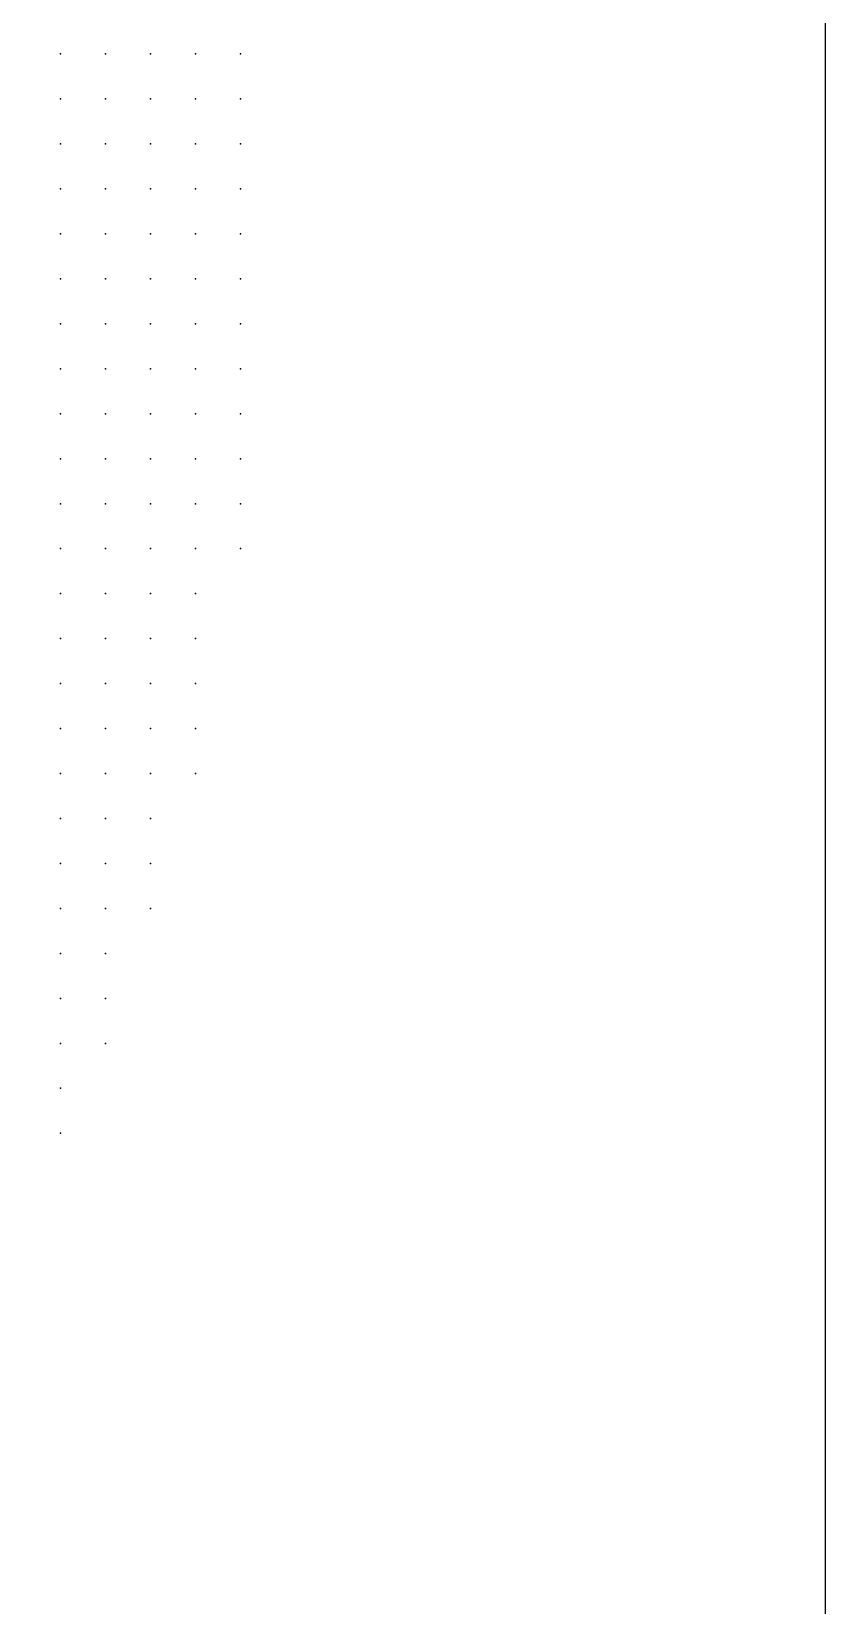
# Model space of a CAD drawing. Header units: millimetres. Extents: x 2848 to 6961, y 1568 to 7914.
# Drawn here: x 3720.64 to 3738.28, y 1614.79 to 1649.79 of the extents above; entities that cross this region are included whole.
import ezdxf

# ---------------------------------------------------------------- set-up
doc = ezdxf.new("R2010")
doc.units = ezdxf.units.MM
doc.header["$PDSIZE"] = -2

msp = doc.modelspace()

# ---------------------------------------------------------------- linework, layer by layer
msp.add_lwpolyline([(3598.282, 1580.289), (3738.282, 1580.289), (3738.282, 1720.289), (3598.282, 1720.289)], close=True)
at = {"color": 31, "true_color": 0xfbca49}
msp.add_point((3721.282, 1649.289), dxfattribs=at)
at = {"color": 31, "true_color": 0xfecb4b}
msp.add_point((3722.282, 1649.289), dxfattribs=at)
at = {"color": 31, "true_color": 0xfecd4c}
msp.add_point((3723.282, 1649.289), dxfattribs=at)
at = {"color": 41, "true_color": 0xffd24b}
msp.add_point((3724.282, 1649.289), dxfattribs=at)
at = {"color": 31, "true_color": 0xfdce4c}
msp.add_point((3725.282, 1649.289), dxfattribs=at)
at = {"color": 31, "true_color": 0xfdc74b}
for p in [(3721.282, 1648.289), (3722.282, 1647.289)]:
    msp.add_point(p, dxfattribs=at)
at = {"color": 31, "true_color": 0xfdca4b}
msp.add_point((3722.282, 1648.289), dxfattribs=at)
at = {"color": 31, "true_color": 0xfccb4b}
msp.add_point((3723.282, 1648.289), dxfattribs=at)
at = {"color": 31, "true_color": 0xfecd4a}
msp.add_point((3724.282, 1648.289), dxfattribs=at)
at = {"color": 31, "true_color": 0xffce4e}
msp.add_point((3725.282, 1648.289), dxfattribs=at)
at = {"color": 31, "true_color": 0xfcc449}
msp.add_point((3721.282, 1647.289), dxfattribs=at)
at = {"color": 31, "true_color": 0xfcc94c}
msp.add_point((3723.282, 1647.289), dxfattribs=at)
at = {"color": 31, "true_color": 0xfdcc4b}
msp.add_point((3724.282, 1647.289), dxfattribs=at)
at = {"color": 31, "true_color": 0xfecb4e}
msp.add_point((3725.282, 1647.289), dxfattribs=at)
at = {"color": 31, "true_color": 0xfdc348}
msp.add_point((3721.282, 1646.289), dxfattribs=at)
at = {"color": 31, "true_color": 0xfdc74d}
msp.add_point((3722.282, 1646.289), dxfattribs=at)
at = {"color": 31, "true_color": 0xfec64b}
for p in [(3723.282, 1646.289), (3724.282, 1645.289), (3725.282, 1645.289)]:
    msp.add_point(p, dxfattribs=at)
at = {"color": 31, "true_color": 0xfec84a}
for p in [(3724.282, 1646.289), (3725.282, 1646.289)]:
    msp.add_point(p, dxfattribs=at)
at = {"color": 31, "true_color": 0xfac14d}
msp.add_point((3721.282, 1645.289), dxfattribs=at)
at = {"color": 31, "true_color": 0xfbc34c}
msp.add_point((3722.282, 1645.289), dxfattribs=at)
at = {"color": 31, "true_color": 0xfcc44d}
msp.add_point((3723.282, 1645.289), dxfattribs=at)
at = {"color": 31, "true_color": 0xfcbe4d}
msp.add_point((3721.282, 1644.289), dxfattribs=at)
at = {"color": 31, "true_color": 0xfcbf4c}
msp.add_point((3722.282, 1644.289), dxfattribs=at)
at = {"color": 31, "true_color": 0xfec34f}
msp.add_point((3723.282, 1644.289), dxfattribs=at)
at = {"color": 31, "true_color": 0xffc44c}
msp.add_point((3724.282, 1644.289), dxfattribs=at)
at = {"color": 31, "true_color": 0xfdc651}
msp.add_point((3725.282, 1644.289), dxfattribs=at)
at = {"color": 31, "true_color": 0xfdbb4d}
for p in [(3721.282, 1643.289), (3722.282, 1642.289)]:
    msp.add_point(p, dxfattribs=at)
at = {"color": 31, "true_color": 0xfbbc4b}
msp.add_point((3722.282, 1643.289), dxfattribs=at)
at = {"color": 31, "true_color": 0xffc04f}
msp.add_point((3723.282, 1643.289), dxfattribs=at)
at = {"color": 31, "true_color": 0xfec14c}
msp.add_point((3724.282, 1643.289), dxfattribs=at)
at = {"color": 31, "true_color": 0xfdc459}
msp.add_point((3725.282, 1643.289), dxfattribs=at)
at = {"color": 31, "true_color": 0xfeb74d}
msp.add_point((3721.282, 1642.289), dxfattribs=at)
at = {"color": 31, "true_color": 0xfdbd4f}
msp.add_point((3723.282, 1642.289), dxfattribs=at)
at = {"color": 31, "true_color": 0xfcbd4b}
msp.add_point((3724.282, 1642.289), dxfattribs=at)
at = {"color": 31, "true_color": 0xfec461}
msp.add_point((3725.282, 1642.289), dxfattribs=at)
at = {"color": 31, "true_color": 0xfdb64e}
for p in [(3721.282, 1641.289), (3722.282, 1640.289)]:
    msp.add_point(p, dxfattribs=at)
at = {"color": 31, "true_color": 0xfdb94c}
msp.add_point((3722.282, 1641.289), dxfattribs=at)
at = {"color": 31, "true_color": 0xfdba51}
msp.add_point((3723.282, 1641.289), dxfattribs=at)
at = {"color": 31, "true_color": 0xfdba49}
msp.add_point((3724.282, 1641.289), dxfattribs=at)
at = {"color": 31, "true_color": 0xffc66d}
msp.add_point((3725.282, 1641.289), dxfattribs=at)
at = {"color": 31, "true_color": 0xfbb34d}
msp.add_point((3721.282, 1640.289), dxfattribs=at)
at = {"color": 31, "true_color": 0xfcb853}
msp.add_point((3723.282, 1640.289), dxfattribs=at)
at = {"color": 31, "true_color": 0xfeb745}
msp.add_point((3724.282, 1640.289), dxfattribs=at)
at = {"color": 31, "true_color": 0xfeca7e}
msp.add_point((3725.282, 1640.289), dxfattribs=at)
at = {"color": 31, "true_color": 0xfcb04e}
msp.add_point((3721.282, 1639.289), dxfattribs=at)
at = {"color": 31, "true_color": 0xfdb350}
msp.add_point((3722.282, 1639.289), dxfattribs=at)
at = {"color": 31, "true_color": 0xfeb652}
msp.add_point((3723.282, 1639.289), dxfattribs=at)
at = {"color": 31, "true_color": 0xffb343}
msp.add_point((3724.282, 1639.289), dxfattribs=at)
at = {"color": 41, "true_color": 0xfed094}
msp.add_point((3725.282, 1639.289), dxfattribs=at)
at = {"color": 21, "true_color": 0xfdad4c}
msp.add_point((3721.282, 1638.289), dxfattribs=at)
at = {"color": 31, "true_color": 0xfcb050}
msp.add_point((3722.282, 1638.289), dxfattribs=at)
at = {"color": 31, "true_color": 0xfdb352}
msp.add_point((3723.282, 1638.289), dxfattribs=at)
at = {"color": 43, "true_color": 0xfeb041}
msp.add_point((3724.282, 1638.289), dxfattribs=at)
at = {"color": 41, "true_color": 0xffd7a6}
msp.add_point((3725.282, 1638.289), dxfattribs=at)
at = {"color": 21, "true_color": 0xfbac50}
msp.add_point((3721.282, 1637.289), dxfattribs=at)
at = {"color": 21, "true_color": 0xfdae4f}
for p in [(3722.282, 1637.289), (3723.282, 1636.289), (3724.282, 1636.289)]:
    msp.add_point(p, dxfattribs=at)
at = {"color": 31, "true_color": 0xfcb251}
msp.add_point((3723.282, 1637.289), dxfattribs=at)
at = {"color": 43, "true_color": 0xfdae45}
msp.add_point((3724.282, 1637.289), dxfattribs=at)
at = {"color": 21, "true_color": 0xfdaa4e}
msp.add_point((3721.282, 1636.289), dxfattribs=at)
at = {"color": 21, "true_color": 0xfbac4f}
msp.add_point((3722.282, 1636.289), dxfattribs=at)
at = {"color": 21, "true_color": 0xfba74f}
msp.add_point((3721.282, 1635.289), dxfattribs=at)
at = {"color": 21, "true_color": 0xfda951}
msp.add_point((3722.282, 1635.289), dxfattribs=at)
at = {"color": 21, "true_color": 0xfeab4b}
msp.add_point((3723.282, 1635.289), dxfattribs=at)
at = {"color": 31, "true_color": 0xfdb668}
msp.add_point((3724.282, 1635.289), dxfattribs=at)
at = {"color": 21, "true_color": 0xfaa451}
msp.add_point((3721.282, 1634.289), dxfattribs=at)
at = {"color": 21, "true_color": 0xfda855}
msp.add_point((3722.282, 1634.289), dxfattribs=at)
at = {"color": 21, "true_color": 0xfca345}
msp.add_point((3723.282, 1634.289), dxfattribs=at)
at = {"color": 31, "true_color": 0xfdc58c}
msp.add_point((3724.282, 1634.289), dxfattribs=at)
at = {"color": 21, "true_color": 0xfda253}
msp.add_point((3721.282, 1633.289), dxfattribs=at)
at = {"color": 21, "true_color": 0xfca754}
msp.add_point((3722.282, 1633.289), dxfattribs=at)
at = {"color": 21, "true_color": 0xfca146}
msp.add_point((3723.282, 1633.289), dxfattribs=at)
at = {"color": 41, "true_color": 0xfdd5b2}
msp.add_point((3724.282, 1633.289), dxfattribs=at)
at = {"color": 21, "true_color": 0xfda052}
msp.add_point((3721.282, 1632.289), dxfattribs=at)
at = {"color": 21, "true_color": 0xfda450}
msp.add_point((3722.282, 1632.289), dxfattribs=at)
at = {"color": 21, "true_color": 0xfda34d}
msp.add_point((3723.282, 1632.289), dxfattribs=at)
at = {"color": 21, "true_color": 0xfd9d51}
msp.add_point((3721.282, 1631.289), dxfattribs=at)
at = {"color": 21, "true_color": 0xfa9e4b}
msp.add_point((3722.282, 1631.289), dxfattribs=at)
at = {"color": 21, "true_color": 0xfdad6e}
for p in [(3723.282, 1631.289), (3723.282, 1630.289)]:
    msp.add_point(p, dxfattribs=at)
at = {"color": 21, "true_color": 0xfb9d53}
msp.add_point((3721.282, 1630.289), dxfattribs=at)
at = {"color": 33, "true_color": 0xfb9845}
msp.add_point((3722.282, 1630.289), dxfattribs=at)
at = {"color": 21, "true_color": 0xfc9b56}
msp.add_point((3721.282, 1629.289), dxfattribs=at)
at = {"color": 21, "true_color": 0xfc964c}
msp.add_point((3722.282, 1629.289), dxfattribs=at)
at = {"color": 21, "true_color": 0xfc914b}
msp.add_point((3721.282, 1628.289), dxfattribs=at)
at = {"color": 21, "true_color": 0xfea56b}
for p in [(3722.282, 1628.289), (3722.282, 1627.289), (3721.282, 1625.289)]:
    msp.add_point(p, dxfattribs=at)
at = {"color": 11, "true_color": 0xfc8b47}
msp.add_point((3721.282, 1627.289), dxfattribs=at)
at = {"color": 21, "true_color": 0xfc9052}
msp.add_point((3721.282, 1626.289), dxfattribs=at)

doc.saveas('drawing.dxf')
